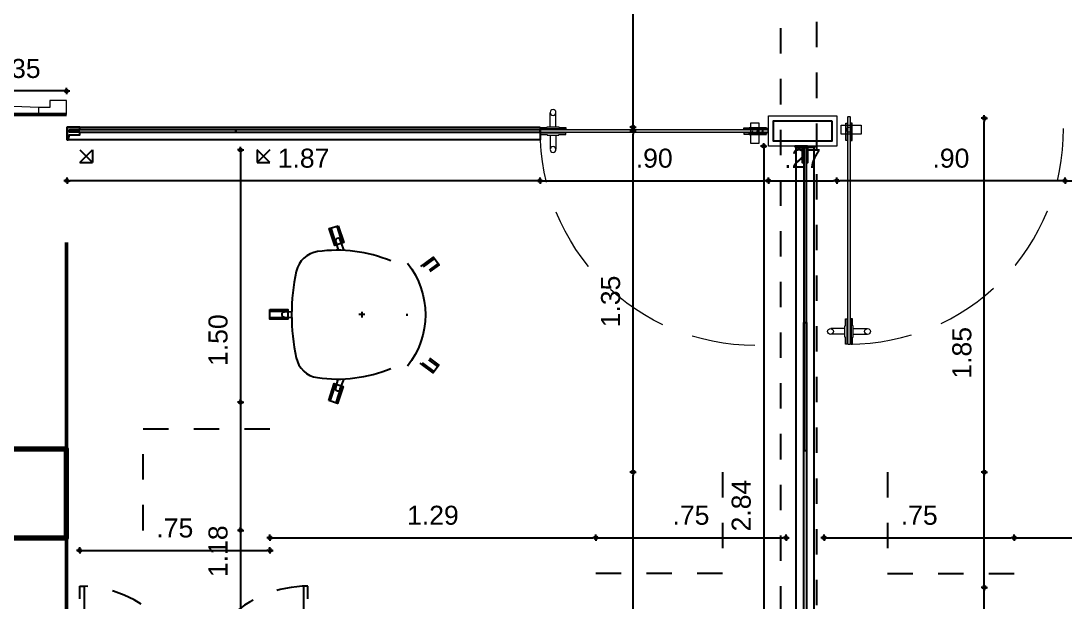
# Model space of a CAD drawing. Header units: millimetres. Extents: x -38 to 179, y -2 to 69.
# Drawn here: x 69.16 to 73.278, y 15.684 to 17.977 of the extents above; entities that cross this region are included whole.
import ezdxf

# ---------------------------------------------------------------- set-up
doc = ezdxf.new("R2010")
doc.units = ezdxf.units.MM
doc.linetypes.add('HIDDEN', pattern=[0.375, 0.25, -0.125])
doc.linetypes.add('HIDDEN2', pattern=[0.1875, 0.125, -0.0625])
doc.layers.get('0').update_dxf_attribs({"color": 255})
for name, color, linetype in [('0.00', 8, 'Continuous'), ('0.05', 6, 'Continuous'), ('A_MOBILIARIO', 6, 'Continuous'), ('D_2o PLANO', 131, 'Continuous'), ('D_4o PLANO', 211, 'Continuous'), ('X_COTAS50', 6, 'Continuous')]:
    doc.layers.add(name, color=color, linetype=linetype)
for name, color, linetype, lineweight in [('0.20', 3, 'Continuous', 20), ('02 AZUL', 5, 'Continuous', 5), ('03 AMARILLO', 2, 'Continuous', 20), ('06 ROJO', 1, 'Continuous', 50), ('12 COLUMNAS', 4, 'Continuous', 70), ('A_MUEBLES FIJOS', 6, 'Continuous', 5)]:
    doc.layers.add(name, color=color, linetype=linetype, lineweight=lineweight)
doc.styles.add('UNAL PLANEACION', font='arial.ttf')
doc.dimstyles.new('COTAS 50', dxfattribs={"dimscale": 50, "dimtxt": 0.0015, "dimasz": 0.00025, "dimexe": 0, "dimexo": 0.00025, "dimgap": 0.001, "dimtad": 1, "dimzin": 4, "dimdsep": 46, "dimtxsty": 'UNAL PLANEACION', "dimblk": 'DIMBLK', "dimcen": 1, "dimse1": 1, "dimse2": 1, "dimclrd": 8, "dimclre": 8, "dimclrt": 256, "dimadec": 0, "dimazin": 1, "dimtfac": 1, "dimtix": 1, "dimtmove": 2, "dimatfit": 0, "dimldrblk": 'INDICE', "dimfxl": 1, "dimtolj": 1, "dimtzin": 0, "dimarcsym": 0})

# ---------------------------------------------------------------- blocks, each defined once
blk = doc.blocks.new('DIMBLK')
for q in [(-1, 0), (0, 1), (1, 0), (0, -1)]:
    blk.add_line((0, 0), q)
blk.add_circle((0, 0), 0.5)
blk = doc.blocks.new('*D205')
at = {"layer": 'Defpoints', "color": 0, "transparency": 16777216}
for p in [(68.9904, 17.7002), (68.9904, 17.6075), (69.3404, 17.6075)]:
    blk.add_point(p, dxfattribs=at)
at = {"layer": 'X_COTAS50', "color": 8, "lineweight": -2, "transparency": 16777216}
blk.add_line((69.3279, 17.7002), (69.0029, 17.7002), dxfattribs=at)
at = {"layer": 'X_COTAS50', "color": 8, "lineweight": -2, "transparency": 16777216, "xscale": 0.0125, "yscale": 0.0125, "zscale": 0.0125, "rotation": 180}
blk.add_blockref('DIMBLK', (68.9904, 17.7002), dxfattribs=at)
at = {"layer": 'X_COTAS50', "color": 8, "lineweight": -2, "transparency": 16777216, "xscale": 0.0125, "yscale": 0.0125, "zscale": 0.0125}
blk.add_blockref('DIMBLK', (69.3404, 17.7002), dxfattribs=at)
at = {"layer": 'X_COTAS50', "transparency": 16777216, "insert": (69.1654, 17.7885), "char_height": 0.075, "attachment_point": 5, "style": 'UNAL PLANEACION'}
blk.add_mtext('\\A1;.35', dxfattribs=at)
blk = doc.blocks.new('INDICE')
blk.add_line((-0.17, 0), (-1.17, 0))
blk.add_lwpolyline([(-0.52, 0.87), (-0.38, 0.93), (0, 0), (-0.38, -0.93), (-0.52, -0.87), (-0.17, 0)], close=True)
blk = doc.blocks.new('PT90M15')
blk.add_lwpolyline([(0.025, 0.1), (0.025, 1), (0.065, 1), (0.065, 0.1)], close=True)
for points in [[(0, 0), (0.05, 0), (0.05, 0.06), (0.025, 0.06), (0.025, 0.1), (0, 0.1)], [(0.9, 0), (0.85, 0), (0.85, 0.06), (0.875, 0.06), (0.875, 0.1), (0.9, 0.1)]]:
    blk.add_lwpolyline(points)
at = {"color": 252, "linetype": 'HIDDEN', "ltscale": 0.5}
blk.add_arc((-0.0189, 0.1071), 0.8939, 359.542, 87.1849, dxfattribs=at)
blk = doc.blocks.new('MB-ET-150x75')
at = {"layer": 'A_MOBILIARIO', "color": 9, "linetype": 'HIDDEN2', "ltscale": 0.1, "true_color": 0xc7c8ca}
for points in [[(1.45, 0.75), (1.45, 0.7)], [(1.5, 0.75), (1.45, 0.7)], [(1.45, 0.75), (1.5, 0.7)], [(1.5, 0.7), (1.45, 0.7)], [(1.45, 0.05), (1.45, 0)], [(1.5, 0.05), (1.45, 0.05)], [(1.5, 0), (1.45, 0.05)], [(1.45, 0), (1.5, 0.05)]]:
    blk.add_lwpolyline(points, dxfattribs=at)
at = {"layer": 'A_MOBILIARIO', "color": 252, "linetype": 'HIDDEN2', "ltscale": 0.25}
blk.add_lwpolyline([(0, 0.5), (0.4, 0.5), (0.4, 0)], dxfattribs=at)
blk = doc.blocks.new('MB-SO-PM')
at = {"layer": 'A_MOBILIARIO', "color": 252, "ltscale": 0.1}
for points in [[(-0.1721, 0.2665), (-0.199, 0.3035), (-0.229, 0.2816), (-0.1916, 0.2302)], [(-0.2042, 0.2997), (-0.1782, 0.2639)], [(0.1905, 0.2326), (0.2271, 0.283), (0.1971, 0.3049), (0.1699, 0.2674)], [(0.2023, 0.3011), (0.176, 0.2649)], [(-0.2238, 0.2854), (-0.1902, 0.2392)], [(0.2219, 0.2868), (0.1892, 0.2417)], [(-0.3481, -0.1016), (-0.2815, -0.0799)], [(0.3488, -0.0994), (0.2822, -0.0778)], [(-0.3406, -0.1247), (-0.274, -0.103)], [(0.3414, -0.1224), (0.2748, -0.1008)], [(-0.0109, -0.3625), (-0.011, -0.2925)], [(0.0133, -0.3625), (0.0133, -0.2925)]]:
    blk.add_lwpolyline(points, dxfattribs=at)
at = {"layer": 'A_MOBILIARIO'}
for points in [[(-0.0041, 0.1789, -0.001549), (0.0035, 0.1789, -0.001549)], [(0.2116, 0.1144, -0.134915), (0.2486, -0.1748, -0.313815), (0.1708, -0.2585, -0.106624), (-0.1704, -0.2589, -0.313815), (-0.2484, -0.1754, -0.134915), (-0.2121, 0.1139)]]:
    blk.add_lwpolyline(points, format="xyb", dxfattribs=at)
for points in [[(0.0115, 0), (-0.0115, 0)], [(0, 0.0115), (0, -0.0115)]]:
    blk.add_lwpolyline(points, dxfattribs=at)
at = {"layer": 'A_MOBILIARIO', "color": 252, "ltscale": 0.1}
for points in [[(-0.3386, -0.1308), (-0.272, -0.1091), (-0.2835, -0.0738), (-0.3501, -0.0955)], [(0.3508, -0.0932), (0.2842, -0.0716), (0.2728, -0.1069), (0.3394, -0.1285)], [(0.0198, -0.3625), (0.0197, -0.2925), (-0.0174, -0.2925), (-0.0174, -0.3625)]]:
    blk.add_lwpolyline(points, close=True, dxfattribs=at)
for points in [[(-0.254, -0.0943), (-0.289, -0.1039, -1.057066), (-0.293, -0.0853), (-0.2534, -0.0704)], [(0.2534, -0.0702), (0.2949, -0.0858, -1.057066), (0.2872, -0.1032), (0.254, -0.0941)], [(0.0109, -0.2768), (0.0096, -0.3069, -1.057066), (-0.0095, -0.305), (-0.0107, -0.2768)]]:
    blk.add_lwpolyline(points, format="xyb", dxfattribs=at)
blk.add_arc((0, -0.0762), 0.3267, 51.6831, 128.4484, dxfattribs=at)
blk = doc.blocks.new('*U12')
at = {"layer": 'A_MOBILIARIO'}
blk.add_lwpolyline([(0, 0), (0.9, 0), (0.9, 0.6), (0, 0.6)], close=True, dxfattribs=at)
at = {"layer": 'A_MOBILIARIO', "linetype": 'HIDDEN', "ltscale": 0.1}
blk.add_lwpolyline([(0, 0.45), (0.9, 0.45)], dxfattribs=at)
at = {"layer": 'A_MOBILIARIO', "color": 252, "linetype": 'HIDDEN', "ltscale": 0.1}
for points in [[(0, 0), (0, -0.45), (0.018, -0.45), (0.018, 0)], [(0.9, 0), (0.9, -0.45), (0.882, -0.45), (0.882, 0)]]:
    blk.add_lwpolyline(points, close=True, dxfattribs=at)
at = {"layer": 'A_MOBILIARIO', "color": 252, "linetype": 'HIDDEN2'}
for centre, start, end in [((0, 0), 270, 0), ((0.9, 0), 180, 270)]:
    blk.add_arc(centre, 0.45, start, end, dxfattribs=at)
blk = doc.blocks.new('*D175')
at = {"layer": 'Defpoints', "color": 0, "transparency": 16777216}
for p in [(73.0774, 15.9382), (72.3274, 15.7425), (73.0774, 15.7425)]:
    blk.add_point(p, dxfattribs=at)
at = {"layer": 'X_COTAS50', "color": 8, "lineweight": -2, "transparency": 16777216}
blk.add_line((72.3399, 15.9382), (73.0649, 15.9382), dxfattribs=at)
at = {"layer": 'X_COTAS50', "color": 8, "lineweight": -2, "transparency": 16777216, "xscale": 0.0125, "yscale": 0.0125, "zscale": 0.0125, "rotation": 180}
blk.add_blockref('DIMBLK', (72.3274, 15.9382), dxfattribs=at)
at = {"layer": 'X_COTAS50', "color": 8, "lineweight": -2, "transparency": 16777216, "xscale": 0.0125, "yscale": 0.0125, "zscale": 0.0125}
blk.add_blockref('DIMBLK', (73.0774, 15.9382), dxfattribs=at)
at = {"layer": 'X_COTAS50', "transparency": 16777216, "insert": (72.7024, 16.0264), "char_height": 0.075, "attachment_point": 5, "style": 'UNAL PLANEACION'}
blk.add_mtext('\\A1;.75', dxfattribs=at)
blk = doc.blocks.new('*D176')
at = {"layer": 'Defpoints', "color": 0, "transparency": 16777216}
for p in [(74.3624, 16.0175), (74.3624, 15.9382), (73.0774, 15.7425)]:
    blk.add_point(p, dxfattribs=at)
at = {"layer": 'X_COTAS50', "color": 8, "lineweight": -2, "transparency": 16777216}
blk.add_line((73.0899, 15.9382), (74.3499, 15.9382), dxfattribs=at)
at = {"layer": 'X_COTAS50', "color": 8, "lineweight": -2, "transparency": 16777216, "xscale": 0.0125, "yscale": 0.0125, "zscale": 0.0125, "rotation": 180}
blk.add_blockref('DIMBLK', (73.0774, 15.9382), dxfattribs=at)
at = {"layer": 'X_COTAS50', "color": 8, "lineweight": -2, "transparency": 16777216, "xscale": 0.0125, "yscale": 0.0125, "zscale": 0.0125}
blk.add_blockref('DIMBLK', (74.3624, 15.9382), dxfattribs=at)
at = {"layer": 'X_COTAS50', "transparency": 16777216, "insert": (73.7199, 16.0265), "char_height": 0.075, "attachment_point": 5, "style": 'UNAL PLANEACION'}
blk.add_mtext('\\A1;1.29', dxfattribs=at)
blk = doc.blocks.new('*D178')
at = {"layer": 'Defpoints', "color": 0, "transparency": 16777216}
for p in [(72.9591, 16.1975), (73.0774, 16.1975), (73.0774, 14.6975)]:
    blk.add_point(p, dxfattribs=at)
at = {"layer": 'X_COTAS50', "color": 8, "lineweight": -2, "transparency": 16777216}
blk.add_line((72.9591, 14.71), (72.9591, 16.185), dxfattribs=at)
at = {"layer": 'X_COTAS50', "color": 8, "lineweight": -2, "transparency": 16777216, "xscale": 0.0125, "yscale": 0.0125, "zscale": 0.0125}
for p, rotation in [((72.9591, 16.1975), 90), ((72.9591, 14.6975), 270)]:
    blk.add_blockref('DIMBLK', p, dxfattribs=dict(at, rotation=rotation))
at = {"layer": 'X_COTAS50', "transparency": 16777216, "insert": (72.8709, 15.4475), "char_height": 0.075, "attachment_point": 5, "rotation": 90, "style": 'UNAL PLANEACION'}
blk.add_mtext('\\A1;1.50', dxfattribs=at)
blk = doc.blocks.new('*D179')
at = {"layer": 'Defpoints', "color": 0, "transparency": 16777216}
for p in [(72.9591, 17.5925), (73.2774, 17.5925), (73.0774, 15.7425)]:
    blk.add_point(p, dxfattribs=at)
at = {"layer": 'X_COTAS50', "color": 8, "lineweight": -2, "transparency": 16777216}
blk.add_line((72.9591, 15.755), (72.9591, 17.58), dxfattribs=at)
at = {"layer": 'X_COTAS50', "color": 8, "lineweight": -2, "transparency": 16777216, "xscale": 0.0125, "yscale": 0.0125, "zscale": 0.0125}
for p, rotation in [((72.9591, 17.5925), 90), ((72.9591, 15.7425), 270)]:
    blk.add_blockref('DIMBLK', p, dxfattribs=dict(at, rotation=rotation))
at = {"layer": 'X_COTAS50', "transparency": 16777216, "insert": (72.8709, 16.6675), "char_height": 0.075, "attachment_point": 5, "rotation": 90, "style": 'UNAL PLANEACION'}
blk.add_mtext('\\A1;1.85', dxfattribs=at)
blk = doc.blocks.new('*D180')
at = {"layer": 'Defpoints', "color": 0, "transparency": 16777216}
for p in [(70.1424, 17.4675), (70.0264, 15.9675), (70.1424, 15.9675)]:
    blk.add_point(p, dxfattribs=at)
at = {"layer": 'X_COTAS50', "color": 8, "lineweight": -2, "transparency": 16777216}
blk.add_line((70.0264, 17.455), (70.0264, 15.98), dxfattribs=at)
at = {"layer": 'X_COTAS50', "color": 8, "lineweight": -2, "transparency": 16777216, "xscale": 0.0125, "yscale": 0.0125, "zscale": 0.0125}
for p, rotation in [((70.0264, 17.4675), 90), ((70.0264, 15.9675), 270)]:
    blk.add_blockref('DIMBLK', p, dxfattribs=dict(at, rotation=rotation))
at = {"layer": 'X_COTAS50', "transparency": 16777216, "insert": (69.9381, 16.7175), "char_height": 0.075, "attachment_point": 5, "rotation": 90, "style": 'UNAL PLANEACION'}
blk.add_mtext('\\A1;1.50', dxfattribs=at)
blk = doc.blocks.new('*D181')
at = {"layer": 'Defpoints', "color": 0, "transparency": 16777216}
for p in [(70.1424, 16.4725), (70.0264, 15.2975), (70.2924, 15.2975)]:
    blk.add_point(p, dxfattribs=at)
at = {"layer": 'X_COTAS50', "color": 8, "lineweight": -2, "transparency": 16777216}
blk.add_line((70.0264, 16.46), (70.0264, 15.31), dxfattribs=at)
at = {"layer": 'X_COTAS50', "color": 8, "lineweight": -2, "transparency": 16777216, "xscale": 0.0125, "yscale": 0.0125, "zscale": 0.0125}
for p, rotation in [((70.0264, 16.4725), 90), ((70.0264, 15.2975), 270)]:
    blk.add_blockref('DIMBLK', p, dxfattribs=dict(at, rotation=rotation))
at = {"layer": 'X_COTAS50', "transparency": 16777216, "insert": (69.9381, 15.885), "char_height": 0.075, "attachment_point": 5, "rotation": 90, "style": 'UNAL PLANEACION'}
blk.add_mtext('\\A1;1.18', dxfattribs=at)
blk = doc.blocks.new('*D183')
at = {"layer": 'Defpoints', "color": 0, "transparency": 16777216}
for p in [(71.4274, 16.1975), (71.5743, 16.1975), (71.4274, 14.6975)]:
    blk.add_point(p, dxfattribs=at)
at = {"layer": 'X_COTAS50', "color": 8, "lineweight": -2, "transparency": 16777216}
blk.add_line((71.5743, 14.71), (71.5743, 16.185), dxfattribs=at)
at = {"layer": 'X_COTAS50', "color": 8, "lineweight": -2, "transparency": 16777216, "xscale": 0.0125, "yscale": 0.0125, "zscale": 0.0125}
for p, rotation in [((71.5743, 16.1975), 90), ((71.5743, 14.6975), 270)]:
    blk.add_blockref('DIMBLK', p, dxfattribs=dict(at, rotation=rotation))
at = {"layer": 'X_COTAS50', "transparency": 16777216, "insert": (71.486, 15.4475), "char_height": 0.075, "attachment_point": 5, "rotation": 90, "style": 'UNAL PLANEACION'}
blk.add_mtext('\\A1;1.50', dxfattribs=at)
blk = doc.blocks.new('*D184')
at = {"layer": 'Defpoints', "color": 0, "transparency": 16777216}
for p in [(71.2084, 17.5425), (71.5743, 17.5425), (71.4274, 16.1975)]:
    blk.add_point(p, dxfattribs=at)
at = {"layer": 'X_COTAS50', "color": 8, "lineweight": -2, "transparency": 16777216}
blk.add_line((71.5743, 16.21), (71.5743, 17.53), dxfattribs=at)
at = {"layer": 'X_COTAS50', "color": 8, "lineweight": -2, "transparency": 16777216, "xscale": 0.0125, "yscale": 0.0125, "zscale": 0.0125}
for p, rotation in [((71.5743, 17.5425), 90), ((71.5743, 16.1975), 270)]:
    blk.add_blockref('DIMBLK', p, dxfattribs=dict(at, rotation=rotation))
at = {"layer": 'X_COTAS50', "transparency": 16777216, "insert": (71.4859, 16.87), "char_height": 0.075, "attachment_point": 5, "rotation": 90, "style": 'UNAL PLANEACION'}
blk.add_mtext('\\A1;1.35', dxfattribs=at)
blk = doc.blocks.new('*D185')
at = {"layer": 'Defpoints', "color": 0, "transparency": 16777216}
for p in [(71.2575, 20.7725), (71.5743, 20.7725), (71.2074, 17.5575)]:
    blk.add_point(p, dxfattribs=at)
at = {"layer": 'X_COTAS50', "color": 8, "lineweight": -2, "transparency": 16777216}
blk.add_line((71.5743, 17.57), (71.5743, 20.76), dxfattribs=at)
at = {"layer": 'X_COTAS50', "color": 8, "lineweight": -2, "transparency": 16777216, "xscale": 0.0125, "yscale": 0.0125, "zscale": 0.0125}
for p, rotation in [((71.5743, 20.7725), 90), ((71.5743, 17.5575), 270)]:
    blk.add_blockref('DIMBLK', p, dxfattribs=dict(at, rotation=rotation))
at = {"layer": 'X_COTAS50', "transparency": 16777216, "insert": (71.4859, 19.165), "char_height": 0.075, "attachment_point": 5, "rotation": 90, "style": 'UNAL PLANEACION'}
blk.add_mtext('\\A1;3.22', dxfattribs=at)
blk = doc.blocks.new('*D186')
at = {"layer": 'Defpoints', "color": 0, "transparency": 16777216}
for p in [(69.3924, 15.9675), (70.1424, 15.9675), (70.1424, 15.8882)]:
    blk.add_point(p, dxfattribs=at)
at = {"layer": 'X_COTAS50', "color": 8, "lineweight": -2, "transparency": 16777216}
blk.add_line((69.4049, 15.8882), (70.1299, 15.8882), dxfattribs=at)
at = {"layer": 'X_COTAS50', "color": 8, "lineweight": -2, "transparency": 16777216, "xscale": 0.0125, "yscale": 0.0125, "zscale": 0.0125, "rotation": 180}
blk.add_blockref('DIMBLK', (69.3924, 15.8882), dxfattribs=at)
at = {"layer": 'X_COTAS50', "color": 8, "lineweight": -2, "transparency": 16777216, "xscale": 0.0125, "yscale": 0.0125, "zscale": 0.0125}
blk.add_blockref('DIMBLK', (70.1424, 15.8882), dxfattribs=at)
at = {"layer": 'X_COTAS50', "transparency": 16777216, "insert": (69.7674, 15.9764), "char_height": 0.075, "attachment_point": 5, "style": 'UNAL PLANEACION'}
blk.add_mtext('\\A1;.75', dxfattribs=at)
blk = doc.blocks.new('*D187')
at = {"layer": 'Defpoints', "color": 0, "transparency": 16777216}
for p in [(70.1424, 16.0175), (71.4274, 15.9382), (71.4274, 15.7425)]:
    blk.add_point(p, dxfattribs=at)
at = {"layer": 'X_COTAS50', "color": 8, "lineweight": -2, "transparency": 16777216}
blk.add_line((70.1549, 15.9382), (71.4149, 15.9382), dxfattribs=at)
at = {"layer": 'X_COTAS50', "color": 8, "lineweight": -2, "transparency": 16777216, "xscale": 0.0125, "yscale": 0.0125, "zscale": 0.0125, "rotation": 180}
blk.add_blockref('DIMBLK', (70.1424, 15.9382), dxfattribs=at)
at = {"layer": 'X_COTAS50', "color": 8, "lineweight": -2, "transparency": 16777216, "xscale": 0.0125, "yscale": 0.0125, "zscale": 0.0125}
blk.add_blockref('DIMBLK', (71.4274, 15.9382), dxfattribs=at)
at = {"layer": 'X_COTAS50', "transparency": 16777216, "insert": (70.7849, 16.0265), "char_height": 0.075, "attachment_point": 5, "style": 'UNAL PLANEACION'}
blk.add_mtext('\\A1;1.29', dxfattribs=at)
blk = doc.blocks.new('*D188')
at = {"layer": 'Defpoints', "color": 0, "transparency": 16777216}
for p in [(72.1774, 15.9382), (71.4274, 15.7425), (72.1774, 15.7425)]:
    blk.add_point(p, dxfattribs=at)
at = {"layer": 'X_COTAS50', "color": 8, "lineweight": -2, "transparency": 16777216}
blk.add_line((71.4399, 15.9382), (72.1649, 15.9382), dxfattribs=at)
at = {"layer": 'X_COTAS50', "color": 8, "lineweight": -2, "transparency": 16777216, "xscale": 0.0125, "yscale": 0.0125, "zscale": 0.0125, "rotation": 180}
blk.add_blockref('DIMBLK', (71.4274, 15.9382), dxfattribs=at)
at = {"layer": 'X_COTAS50', "color": 8, "lineweight": -2, "transparency": 16777216, "xscale": 0.0125, "yscale": 0.0125, "zscale": 0.0125}
blk.add_blockref('DIMBLK', (72.1774, 15.9382), dxfattribs=at)
at = {"layer": 'X_COTAS50', "transparency": 16777216, "insert": (71.8024, 16.0264), "char_height": 0.075, "attachment_point": 5, "style": 'UNAL PLANEACION'}
blk.add_mtext('\\A1;.75', dxfattribs=at)
blk = doc.blocks.new('*D190')
at = {"layer": 'Defpoints', "color": 0, "transparency": 16777216}
for p in [(73.2774, 17.5675), (75.1624, 17.5075), (75.1624, 17.3464)]:
    blk.add_point(p, dxfattribs=at)
at = {"layer": 'X_COTAS50', "color": 8, "lineweight": -2, "transparency": 16777216}
blk.add_line((73.2899, 17.3464), (75.1499, 17.3464), dxfattribs=at)
at = {"layer": 'X_COTAS50', "color": 8, "lineweight": -2, "transparency": 16777216, "xscale": 0.0125, "yscale": 0.0125, "zscale": 0.0125, "rotation": 180}
blk.add_blockref('DIMBLK', (73.2774, 17.3464), dxfattribs=at)
at = {"layer": 'X_COTAS50', "color": 8, "lineweight": -2, "transparency": 16777216, "xscale": 0.0125, "yscale": 0.0125, "zscale": 0.0125}
blk.add_blockref('DIMBLK', (75.1624, 17.3464), dxfattribs=at)
at = {"layer": 'X_COTAS50', "transparency": 16777216, "insert": (74.2199, 17.4347), "char_height": 0.075, "attachment_point": 5, "style": 'UNAL PLANEACION'}
blk.add_mtext('\\A1;1.89', dxfattribs=at)
blk = doc.blocks.new('*D191')
at = {"layer": 'Defpoints', "color": 0, "transparency": 16777216}
for p in [(73.2774, 17.5425), (72.3774, 17.5175), (72.3774, 17.3464)]:
    blk.add_point(p, dxfattribs=at)
at = {"layer": 'X_COTAS50', "color": 8, "lineweight": -2, "transparency": 16777216}
blk.add_line((73.2649, 17.3464), (72.3899, 17.3464), dxfattribs=at)
at = {"layer": 'X_COTAS50', "color": 8, "lineweight": -2, "transparency": 16777216, "xscale": 0.0125, "yscale": 0.0125, "zscale": 0.0125, "rotation": 180}
blk.add_blockref('DIMBLK', (72.3774, 17.3464), dxfattribs=at)
at = {"layer": 'X_COTAS50', "color": 8, "lineweight": -2, "transparency": 16777216, "xscale": 0.0125, "yscale": 0.0125, "zscale": 0.0125}
blk.add_blockref('DIMBLK', (73.2774, 17.3464), dxfattribs=at)
at = {"layer": 'X_COTAS50', "transparency": 16777216, "insert": (72.8274, 17.4347), "char_height": 0.075, "attachment_point": 5, "style": 'UNAL PLANEACION'}
blk.add_mtext('\\A1;.90', dxfattribs=at)
blk = doc.blocks.new('*D192')
at = {"layer": 'Defpoints', "color": 0, "transparency": 16777216}
for p in [(69.3424, 17.5675), (71.2074, 17.5575), (69.3424, 17.3464)]:
    blk.add_point(p, dxfattribs=at)
at = {"layer": 'X_COTAS50', "color": 8, "lineweight": -2, "transparency": 16777216}
blk.add_line((71.1949, 17.3464), (69.3549, 17.3464), dxfattribs=at)
at = {"layer": 'X_COTAS50', "color": 8, "lineweight": -2, "transparency": 16777216, "xscale": 0.0125, "yscale": 0.0125, "zscale": 0.0125, "rotation": 180}
blk.add_blockref('DIMBLK', (69.3424, 17.3464), dxfattribs=at)
at = {"layer": 'X_COTAS50', "color": 8, "lineweight": -2, "transparency": 16777216, "xscale": 0.0125, "yscale": 0.0125, "zscale": 0.0125}
blk.add_blockref('DIMBLK', (71.2074, 17.3464), dxfattribs=at)
at = {"layer": 'X_COTAS50', "transparency": 16777216, "insert": (70.2749, 17.4347), "char_height": 0.075, "attachment_point": 5, "style": 'UNAL PLANEACION'}
blk.add_mtext('\\A1;1.87', dxfattribs=at)
blk = doc.blocks.new('*D193')
at = {"layer": 'Defpoints', "color": 0, "transparency": 16777216}
for p in [(72.1079, 17.4825), (72.0892, 14.6475), (72.2524, 14.6475)]:
    blk.add_point(p, dxfattribs=at)
at = {"layer": 'X_COTAS50', "color": 8, "lineweight": -2, "transparency": 16777216}
blk.add_line((72.0892, 17.47), (72.0892, 14.66), dxfattribs=at)
at = {"layer": 'X_COTAS50', "color": 8, "lineweight": -2, "transparency": 16777216, "xscale": 0.0125, "yscale": 0.0125, "zscale": 0.0125}
for p, rotation in [((72.0892, 17.4825), 90), ((72.0892, 14.6475), 270)]:
    blk.add_blockref('DIMBLK', p, dxfattribs=dict(at, rotation=rotation))
at = {"layer": 'X_COTAS50', "transparency": 16777216, "insert": (72.0009, 16.065), "char_height": 0.075, "attachment_point": 5, "rotation": 90, "style": 'UNAL PLANEACION'}
blk.add_mtext('\\A1;2.84', dxfattribs=at)
blk = doc.blocks.new('*D194')
at = {"layer": 'Defpoints', "color": 0, "transparency": 16777216}
for p in [(72.1079, 17.5675), (72.3774, 17.5675), (72.3774, 17.3464)]:
    blk.add_point(p, dxfattribs=at)
at = {"layer": 'X_COTAS50', "color": 8, "lineweight": -2, "transparency": 16777216}
blk.add_line((72.1204, 17.3464), (72.3649, 17.3464), dxfattribs=at)
at = {"layer": 'X_COTAS50', "color": 8, "lineweight": -2, "transparency": 16777216, "xscale": 0.0125, "yscale": 0.0125, "zscale": 0.0125, "rotation": 180}
blk.add_blockref('DIMBLK', (72.1079, 17.3464), dxfattribs=at)
at = {"layer": 'X_COTAS50', "color": 8, "lineweight": -2, "transparency": 16777216, "xscale": 0.0125, "yscale": 0.0125, "zscale": 0.0125}
blk.add_blockref('DIMBLK', (72.3774, 17.3464), dxfattribs=at)
at = {"layer": 'X_COTAS50', "transparency": 16777216, "insert": (72.2426, 17.434), "char_height": 0.075, "attachment_point": 5, "style": 'UNAL PLANEACION'}
blk.add_mtext('\\A1;.27', dxfattribs=at)
blk = doc.blocks.new('*D195')
at = {"layer": 'Defpoints', "color": 0, "transparency": 16777216}
for p in [(72.1079, 17.6025), (71.2074, 17.5075), (72.1079, 17.3464)]:
    blk.add_point(p, dxfattribs=at)
at = {"layer": 'X_COTAS50', "color": 8, "lineweight": -2, "transparency": 16777216}
blk.add_line((71.2199, 17.3464), (72.0954, 17.3464), dxfattribs=at)
at = {"layer": 'X_COTAS50', "color": 8, "lineweight": -2, "transparency": 16777216, "xscale": 0.0125, "yscale": 0.0125, "zscale": 0.0125, "rotation": 180}
blk.add_blockref('DIMBLK', (71.2074, 17.3464), dxfattribs=at)
at = {"layer": 'X_COTAS50', "color": 8, "lineweight": -2, "transparency": 16777216, "xscale": 0.0125, "yscale": 0.0125, "zscale": 0.0125}
blk.add_blockref('DIMBLK', (72.1079, 17.3464), dxfattribs=at)
at = {"layer": 'X_COTAS50', "transparency": 16777216, "insert": (71.6576, 17.4347), "char_height": 0.075, "attachment_point": 5, "style": 'UNAL PLANEACION'}
blk.add_mtext('\\A1;.90', dxfattribs=at)
blk = doc.blocks.new('PUERTA VIDRIO BISAGRA PIVOTANTE SIN POZO')
at = {"true_color": 0xc7c8ca, "transparency": 33554687}
h = blk.add_hatch(color=9, dxfattribs=at)
h.dxf.hatch_style = 1
h.paths.add_polyline_path([(98304.5111, 103158.2518), (98304.5111, 103157.3577), (98304.5123, 103157.3565), (98304.5214, 103157.3565), (98304.5225, 103157.3577), (98304.5225, 103158.2518), (98304.5214, 103158.253), (98304.5123, 103158.253)])
at = {"color": 136, "linetype": 'ByBlock'}
for p, q in [((98304.5043, 103158.2273), (98304.5048, 103158.2279)), ((98304.5043, 103158.2273), (98304.5048, 103158.2279)), ((98304.5043, 103158.1601), (98304.5043, 103158.2273)), ((98304.5043, 103158.1601), (98304.5043, 103158.2273)), ((98304.5048, 103158.2279), (98304.51, 103158.2279)), ((98304.5048, 103158.2279), (98304.51, 103158.2279)), ((98304.51, 103158.2279), (98304.51, 103158.1595)), ((98304.51, 103158.2279), (98304.51, 103158.1595)), ((98304.5111, 103158.2256), (98304.51, 103158.2256)), ((98304.5237, 103158.2256), (98304.5225, 103158.2256)), ((98304.5225, 103158.2256), (98304.5237, 103158.2256)), ((98304.5288, 103158.2279), (98304.5237, 103158.2279)), ((98304.5237, 103158.2279), (98304.5237, 103158.1595)), ((98304.5288, 103158.2279), (98304.5237, 103158.2279)), ((98304.5237, 103158.2279), (98304.5237, 103158.1595)), ((98304.5294, 103158.2273), (98304.5288, 103158.2279)), ((98304.5294, 103158.2273), (98304.5288, 103158.2279)), ((98304.5294, 103158.1601), (98304.5294, 103158.2273)), ((98304.5294, 103158.1601), (98304.5294, 103158.2273)), ((98304.5048, 103158.1595), (98304.5043, 103158.1601)), ((98304.5048, 103158.1595), (98304.5043, 103158.1601)), ((98304.51, 103158.1595), (98304.5048, 103158.1595)), ((98304.51, 103158.1595), (98304.5048, 103158.1595)), ((98304.5111, 103158.1618), (98304.51, 103158.1618)), ((98304.5237, 103158.1618), (98304.5225, 103158.1618)), ((98304.5225, 103158.1618), (98304.5237, 103158.1618)), ((98304.5237, 103158.1595), (98304.5288, 103158.1595)), ((98304.5237, 103158.1595), (98304.5288, 103158.1595)), ((98304.5288, 103158.1595), (98304.5294, 103158.1601)), ((98304.5288, 103158.1595), (98304.5294, 103158.1601))]:
    blk.add_line(p, q, dxfattribs=at)
at = {"color": 0, "linetype": 'ByBlock'}
for points in [[(98304.5111, 103158.2518), (98304.5111, 103157.3577), (98304.5123, 103157.3565), (98304.5214, 103157.3565), (98304.5225, 103157.3577), (98304.5225, 103158.2518), (98304.5214, 103158.253), (98304.5123, 103158.253)], [(98304.5088, 103157.3567), (98304.5027, 103157.3567), (98304.5027, 103157.3839), (98304.5005, 103157.3839), (98304.5005, 103157.4295), (98304.5027, 103157.4295), (98304.5027, 103157.4567), (98304.5088, 103157.4567), (98304.5088, 103157.3725)], [(98304.5248, 103157.3567), (98304.5309, 103157.3567), (98304.5309, 103157.3839), (98304.5332, 103157.3839), (98304.5332, 103157.4295), (98304.5309, 103157.4295), (98304.5309, 103157.4567), (98304.5248, 103157.4567), (98304.5248, 103157.3725)]]:
    blk.add_lwpolyline(points, close=True, dxfattribs=at)
at = {"color": 136, "linetype": 'ByBlock'}
blk.add_lwpolyline([(98304.5475, 103158.2198), (98304.5474, 103158.1847), (98304.469, 103158.1847), (98304.4691, 103158.2198)], close=True, dxfattribs=at)
at = {"color": 0, "linetype": 'ByBlock'}
for points in [[(98304.5004, 103157.4181), (98304.4449, 103157.4181)], [(98304.5332, 103157.4181), (98304.5887, 103157.4181)], [(98304.5004, 103157.3953), (98304.4455, 103157.3953)], [(98304.5332, 103157.3953), (98304.5882, 103157.3953)]]:
    blk.add_lwpolyline(points, dxfattribs=at)
at = {"color": 136, "linetype": 'ByBlock'}
blk.add_circle((98304.5168, 103158.2023), 0.01, dxfattribs=at)
at = {"color": 0, "linetype": 'ByBlock'}
for centre in [(98304.4437, 103157.4067), (98304.5899, 103157.4067)]:
    blk.add_circle(centre, 0.0115, dxfattribs=at)
at = {"color": 8, "linetype": 'HIDDEN'}
blk.add_arc((98304.5168, 103158.2023), 0.8457, 180, 270.3097, dxfattribs=at)
blk = doc.blocks.new('PUERTA VIDRIO ABI')
at = {"true_color": 0xc7c8ca, "transparency": 33554687}
h = blk.add_hatch(color=9, dxfattribs=at)
h.dxf.hatch_style = 1
h.paths.add_polyline_path([(98280.3117, 103097.7468), (98280.3117, 103096.8526), (98280.3128, 103096.8515), (98280.3219, 103096.8515), (98280.3231, 103096.8526), (98280.3231, 103097.7468), (98280.3219, 103097.7479), (98280.3128, 103097.7479)])
at = {"color": 136, "linetype": 'ByBlock'}
for p, q in [((98280.3048, 103097.7223), (98280.3054, 103097.7229)), ((98280.3048, 103097.7223), (98280.3054, 103097.7229)), ((98280.3048, 103097.655), (98280.3048, 103097.7223)), ((98280.3048, 103097.6551), (98280.3048, 103097.7223)), ((98280.3054, 103097.7229), (98280.3105, 103097.7229)), ((98280.3054, 103097.7229), (98280.3105, 103097.7229)), ((98280.3105, 103097.7229), (98280.3105, 103097.6545)), ((98280.3105, 103097.7229), (98280.3105, 103097.6545)), ((98280.3117, 103097.7206), (98280.3105, 103097.7206)), ((98280.3242, 103097.7206), (98280.3231, 103097.7206)), ((98280.3231, 103097.7206), (98280.3242, 103097.7206)), ((98280.3293, 103097.7229), (98280.3242, 103097.7229)), ((98280.3242, 103097.7229), (98280.3242, 103097.6545)), ((98280.3293, 103097.7229), (98280.3242, 103097.7229)), ((98280.3242, 103097.7229), (98280.3242, 103097.6545)), ((98280.3299, 103097.7223), (98280.3293, 103097.7229)), ((98280.3299, 103097.7223), (98280.3293, 103097.7229)), ((98280.3299, 103097.655), (98280.3299, 103097.7223)), ((98280.3299, 103097.6551), (98280.3299, 103097.7223)), ((98280.3054, 103097.6545), (98280.3048, 103097.6551)), ((98280.3054, 103097.6545), (98280.3048, 103097.655)), ((98280.3105, 103097.6545), (98280.3054, 103097.6545)), ((98280.3105, 103097.6545), (98280.3054, 103097.6545)), ((98280.3117, 103097.6568), (98280.3105, 103097.6568)), ((98280.3242, 103097.6568), (98280.3231, 103097.6568)), ((98280.3231, 103097.6568), (98280.3242, 103097.6568)), ((98280.3242, 103097.6545), (98280.3293, 103097.6545)), ((98280.3242, 103097.6545), (98280.3293, 103097.6545)), ((98280.3293, 103097.6545), (98280.3299, 103097.6551)), ((98280.3293, 103097.6545), (98280.3299, 103097.655))]:
    blk.add_line(p, q, dxfattribs=at)
blk.add_lwpolyline([(98280.2867, 103097.6797), (98280.2867, 103097.7148), (98280.3651, 103097.7148), (98280.3651, 103097.6797)], close=True, dxfattribs=at)
at = {"color": 0, "linetype": 'ByBlock'}
for points in [[(98280.3117, 103097.7468), (98280.3117, 103096.8526), (98280.3128, 103096.8515), (98280.3219, 103096.8515), (98280.3231, 103096.8526), (98280.3231, 103097.7468), (98280.3219, 103097.7479), (98280.3128, 103097.7479)], [(98280.3094, 103096.8516), (98280.3032, 103096.8516), (98280.3032, 103096.8788), (98280.301, 103096.8788), (98280.301, 103096.9244), (98280.3032, 103096.9244), (98280.3032, 103096.9516), (98280.3094, 103096.9516), (98280.3094, 103096.8674)], [(98280.3253, 103096.8516), (98280.3315, 103096.8516), (98280.3315, 103096.8788), (98280.3337, 103096.8788), (98280.3337, 103096.9244), (98280.3315, 103096.9244), (98280.3315, 103096.9516), (98280.3253, 103096.9516), (98280.3253, 103096.8674)]]:
    blk.add_lwpolyline(points, close=True, dxfattribs=at)
for points in [[(98280.301, 103096.9131), (98280.2454, 103096.9131)], [(98280.301, 103096.8903), (98280.246, 103096.8903)], [(98280.3337, 103096.9131), (98280.3893, 103096.9131)], [(98280.3337, 103096.8903), (98280.3887, 103096.8903)]]:
    blk.add_lwpolyline(points, dxfattribs=at)
at = {"color": 136, "linetype": 'ByBlock'}
blk.add_circle((98280.3174, 103097.6972), 0.01, dxfattribs=at)
at = {"color": 0, "linetype": 'ByBlock'}
for centre in [(98280.2443, 103096.9016), (98280.3904, 103096.9016)]:
    blk.add_circle(centre, 0.0115, dxfattribs=at)
at = {"color": 8, "linetype": 'HIDDEN'}
blk.add_arc((98280.3174, 103097.6972), 0.8457, 270, 0.3097, dxfattribs=at)
blk = doc.blocks.new('Perfil divisiones vidrio')
blk.add_lwpolyline([(0.0029, 0.03), (0, 0.0265), (0, 0), (0.05, 0), (0.05, 0.0016), (0.046, 0.005), (0.02, 0.005), (0.02, 0.0265), (0.0171, 0.03), (0.0155, 0.03), (0.0155, 0.005), (0.0045, 0.005), (0.0045, 0.03)], close=True)
blk = doc.blocks.new('*U17')
at = {"layer": '0.00'}
blk.add_lwpolyline([(0.1, 0.02), (0.02, 0.02), (0.02, 0.2495), (0.1, 0.2495)], close=True, dxfattribs=at)
at = {"layer": '0.20'}
blk.add_lwpolyline([(0.12, 0), (0, 0), (0, 0.2695), (0.12, 0.2695)], close=True, dxfattribs=at)

msp = doc.modelspace()

# ---------------------------------------------------------------- linework, layer by layer
at = {"color": 136, "linetype": 'ByBlock'}
for p, q in [((72.0322, 17.5544), (72.0328, 17.555)), ((72.0322, 17.5544), (72.0328, 17.555)), ((72.0322, 17.5544), (72.0328, 17.555)), ((72.0322, 17.5544), (72.0328, 17.555)), ((72.0322, 17.5493), (72.0322, 17.5544)), ((72.0322, 17.5493), (72.0322, 17.5544)), ((72.0322, 17.5493), (72.0322, 17.5544)), ((72.0322, 17.5493), (72.0322, 17.5544)), ((72.1006, 17.5493), (72.0322, 17.5493)), ((72.1006, 17.5493), (72.0322, 17.5493)), ((72.1006, 17.5493), (72.0322, 17.5493)), ((72.1006, 17.5493), (72.0322, 17.5493)), ((72.0328, 17.555), (72.1, 17.555)), ((72.0328, 17.555), (72.1, 17.555)), ((72.0328, 17.555), (72.1, 17.555)), ((72.0328, 17.555), (72.1, 17.555)), ((72.0345, 17.5482), (72.0345, 17.5493)), ((72.0345, 17.5482), (72.0345, 17.5493)), ((72.0983, 17.5482), (72.0983, 17.5493)), ((72.0983, 17.5482), (72.0983, 17.5493)), ((72.1, 17.555), (72.1006, 17.5544)), ((72.1, 17.555), (72.1006, 17.5544)), ((72.1, 17.555), (72.1006, 17.5544)), ((72.1, 17.555), (72.1006, 17.5544)), ((72.1006, 17.5544), (72.1006, 17.5493)), ((72.1006, 17.5544), (72.1006, 17.5493)), ((72.1006, 17.5544), (72.1006, 17.5493)), ((72.1006, 17.5544), (72.1006, 17.5493)), ((72.1006, 17.5356), (72.0322, 17.5356)), ((72.0322, 17.5356), (72.0322, 17.5305)), ((72.1006, 17.5356), (72.0322, 17.5356)), ((72.0322, 17.5356), (72.0322, 17.5305)), ((72.1006, 17.5356), (72.0322, 17.5356)), ((72.0322, 17.5356), (72.0322, 17.5305)), ((72.1006, 17.5356), (72.0322, 17.5356)), ((72.0322, 17.5356), (72.0322, 17.5305)), ((72.0322, 17.5305), (72.0328, 17.5299)), ((72.0322, 17.5305), (72.0328, 17.5299)), ((72.0322, 17.5305), (72.0328, 17.5299)), ((72.0322, 17.5305), (72.0328, 17.5299)), ((72.0328, 17.5299), (72.1, 17.5299)), ((72.0328, 17.5299), (72.1, 17.5299)), ((72.0328, 17.5299), (72.1, 17.5299)), ((72.0328, 17.5299), (72.1, 17.5299)), ((72.0345, 17.5356), (72.0345, 17.5368)), ((72.0345, 17.5368), (72.0345, 17.5356)), ((72.0345, 17.5356), (72.0345, 17.5368)), ((72.0345, 17.5368), (72.0345, 17.5356)), ((72.0983, 17.5356), (72.0983, 17.5368)), ((72.0983, 17.5368), (72.0983, 17.5356)), ((72.0983, 17.5356), (72.0983, 17.5368)), ((72.0983, 17.5368), (72.0983, 17.5356)), ((72.1, 17.5299), (72.1006, 17.5305)), ((72.1, 17.5299), (72.1006, 17.5305)), ((72.1, 17.5299), (72.1006, 17.5305)), ((72.1, 17.5299), (72.1006, 17.5305)), ((72.1006, 17.5305), (72.1006, 17.5356)), ((72.1006, 17.5305), (72.1006, 17.5356)), ((72.1006, 17.5305), (72.1006, 17.5356)), ((72.1006, 17.5305), (72.1006, 17.5356))]:
    msp.add_line(p, q, dxfattribs=at)
at = {"color": 252, "linetype": 'HIDDEN2', "ltscale": 0.5}
msp.add_lwpolyline([(72.1568, 19.7725), (72.2969, 19.7725), (72.2969, 14.6475), (72.1568, 14.6475)], close=True, dxfattribs=at)
at = {"color": 136, "linetype": 'ByBlock'}
msp.add_circle((72.075, 17.5425), 0.01, dxfattribs=at)
msp.add_circle((72.075, 17.5425), 0.01, dxfattribs=at)
at = {"layer": '0.05', "color": 150}
for points in [[(71.2074, 17.5575), (71.2074, 17.5075), (69.3424, 17.5075), (69.3424, 17.5575)], [(69.3924, 17.5575), (69.3424, 17.5575), (69.3424, 17.5075), (69.3474, 17.5075), (69.3524, 17.5275), (69.3924, 17.5275), (69.3924, 17.5375), (69.3524, 17.5375), (69.3524, 17.5475), (69.3924, 17.5475)], [(72.2874, 14.6475), (72.2174, 14.6475), (72.2174, 17.4825), (72.2874, 17.4825)]]:
    msp.add_lwpolyline(points, close=True, dxfattribs=at)
at = {"layer": '0.05', "color": 6}
for points in [[(69.3924, 17.5375), (70.0074, 17.5375), (70.0074, 17.5475), (69.3524, 17.5475), (69.3524, 17.5375)], [(70.0074, 17.5375), (71.2074, 17.5375), (71.2074, 17.5475), (70.0074, 17.5475), (70.0074, 17.5375)]]:
    msp.add_lwpolyline(points, dxfattribs=at)
for points in [[(72.2474, 17.4825), (72.2474, 16.2825), (72.2574, 16.2825), (72.2574, 17.4825)], [(72.2474, 15.5875), (72.2474, 16.7875), (72.2574, 16.7875), (72.2574, 15.5875)]]:
    msp.add_lwpolyline(points, close=True, dxfattribs=at)
at = {"layer": '03 AMARILLO'}
msp.add_lwpolyline([(72.1079, 17.6025), (72.3774, 17.6025), (72.3774, 17.4825), (72.1079, 17.4825)], close=True, dxfattribs=at)
at = {"layer": '06 ROJO'}
for p, q in [((68.9904, 17.6075), (69.3404, 17.6075)), ((69.3404, 15.7825), (69.3404, 17.1025)), ((69.3404, 13.8975), (69.3404, 15.9375))]:
    msp.add_line(p, q, dxfattribs=at)
at = {"layer": '12 COLUMNAS'}
msp.add_lwpolyline([(68.9904, 16.2875), (68.9904, 15.9375), (69.3404, 15.9375), (69.3404, 16.2875)], close=True, dxfattribs=at)
at = {"layer": 'D_4o PLANO'}
for points in [[(72.2424, 17.4675), (72.2414, 17.4675), (72.2414, 17.4175), (72.2484, 17.4175), (72.2484, 17.4675), (72.2469, 17.4675)], [(72.2579, 17.4675), (72.2564, 17.4675), (72.2564, 17.4175), (72.2634, 17.4175), (72.2634, 17.4675), (72.2624, 17.4675)]]:
    msp.add_lwpolyline(points, dxfattribs=at)

# ---------------------------------------------------------------- block references
at = {"layer": '0.20', "rotation": 90}
msp.add_blockref('*U17', (72.3774, 17.4825), dxfattribs=at)
at = {"layer": '02 AZUL', "xscale": -1.105555555568679, "yscale": 1.105555555568679, "zscale": 1.105555555568679, "rotation": 90}
msp.add_blockref('PT90M15', (69.3404, 18.6025), dxfattribs=at)
at = {"layer": 'A_MOBILIARIO'}
for name, p, rotation in [('MB-ET-150x75', (70.1424, 15.9675), 90.00000000000001), ('MB-ET-150x75', (71.4274, 16.1975), 270), ('*U12', (70.2924, 15.2975), 180)]:
    msp.add_blockref(name, p, dxfattribs=dict(at, rotation=rotation))
at = {"layer": 'A_MOBILIARIO', "xscale": -1}
for name, p, rotation in [('MB-SO-PM', (70.5049, 16.8181), 270), ('MB-ET-150x75', (73.0774, 16.1975), 90)]:
    msp.add_blockref(name, p, dxfattribs=dict(at, rotation=rotation))
at = {"layer": 'A_MUEBLES FIJOS', "xscale": -1, "rotation": 270}
msp.add_blockref('PUERTA VIDRIO BISAGRA PIVOTANTE SIN POZO', (-103086.1481, -98286.9744), dxfattribs=at)
at = {"layer": 'A_MUEBLES FIJOS'}
msp.add_blockref('PUERTA VIDRIO ABI', (-98207.8918, -103080.1498), dxfattribs=at)
at = {"layer": 'D_2o PLANO', "rotation": 180}
msp.add_blockref('Perfil divisiones vidrio', (72.2624, 17.4825), dxfattribs=at)
at = {"layer": 'D_2o PLANO', "xscale": -1, "rotation": 180}
msp.add_blockref('Perfil divisiones vidrio', (72.2424, 17.4825), dxfattribs=at)

# ---------------------------------------------------------------- dimensions: what is measured, and where the dimension line sits
at = {"layer": 'X_COTAS50'}
for base, p1, p2, angle, picture, middle in [((71.5742616929, 20.7724571796), (71.2074049393, 17.5574571796), (71.2574714129, 20.7724571796), 90, '*D185', (71.485943139, 19.1649571796)), ((72.1079, 17.3464), (71.2074, 17.5075), (72.1079, 17.6025), 180, '*D195', (71.6576, 17.4347)), ((72.9591, 17.5925), (73.0774, 15.7425), (73.2774, 17.5925), 90, '*D179', (72.8709, 16.6675)), ((69.3424049392, 17.3463937911), (71.2074049393, 17.5574571796), (69.3424049392, 17.5674571796), 180, '*D192', (70.2749049392, 17.4346867652)), ((71.57426169, 17.54245721), (71.42740494, 16.19745718), (71.20843768, 17.54245721), 90, '*D184', (71.48594314, 16.86995719)), ((70.0264, 15.9675), (70.1424, 17.4675), (70.1424, 15.9675), 90, '*D180', (69.9381, 16.7175)), ((72.089172, 14.647457), (72.107862, 17.482458), (72.252405, 14.647457), 90, '*D193', (72.000879, 16.064958)), ((70.0263664047, 15.2974571796), (70.1424049392, 16.4724571796), (70.2924049392, 15.2974571796), 90, '*D181', (69.9380734306, 15.8849571796)), ((71.5743, 16.1975), (71.4274, 14.6975), (71.4274, 16.1975), 90, '*D183', (71.486, 15.4475)), ((72.9591, 16.1975), (73.0774, 14.6975), (73.0774, 16.1975), 90, '*D178', (72.8709, 15.4475))]:
    dim = msp.add_linear_dim(base=base, p1=p1, p2=p2, angle=angle, dimstyle='COTAS 50', dxfattribs=at)
    dim.commit()
    dim.dimension.update_dxf_attribs({"geometry": picture, "text_midpoint": middle})
for base, p1, p2, picture, middle in [((68.9904, 17.7002), (69.3404, 17.6075), (68.9904, 17.6075), '*D205', (69.1654, 17.7885)), ((72.3774, 17.3464), (72.1079, 17.5675), (72.3774, 17.5675), '*D194', (72.2426, 17.434)), ((72.3774, 17.3464), (73.2774, 17.5425), (72.3774, 17.5175), '*D191', (72.8274, 17.4347)), ((75.1624049392, 17.3463937911), (73.2774049392, 17.5674571796), (75.1624049392, 17.5074571796), '*D190', (74.2199049392, 17.4346867652)), ((71.4274049392, 15.9382476889), (70.1424049392, 16.0174571796), (71.4274049392, 15.7424571796), '*D187', (70.7849049392, 16.026540663)), ((72.1774, 15.9382), (71.4274, 15.7425), (72.1774, 15.7425), '*D188', (71.8024, 16.0264)), ((73.0774, 15.9382), (72.3274, 15.7425), (73.0774, 15.7425), '*D175', (72.7024, 16.0264)), ((74.3624049392, 15.9382476889), (73.0774049392, 15.7424571796), (74.3624049392, 16.0174571796), '*D176', (73.7199049392, 16.026540663)), ((70.1424, 15.8882), (69.3924, 15.9675), (70.1424, 15.9675), '*D186', (69.7674, 15.9764))]:
    dim = msp.add_linear_dim(base=base, p1=p1, p2=p2, dimstyle='COTAS 50', dxfattribs=at)
    dim.commit()
    dim.dimension.update_dxf_attribs({"geometry": picture, "text_midpoint": middle})

doc.saveas('drawing.dxf')
